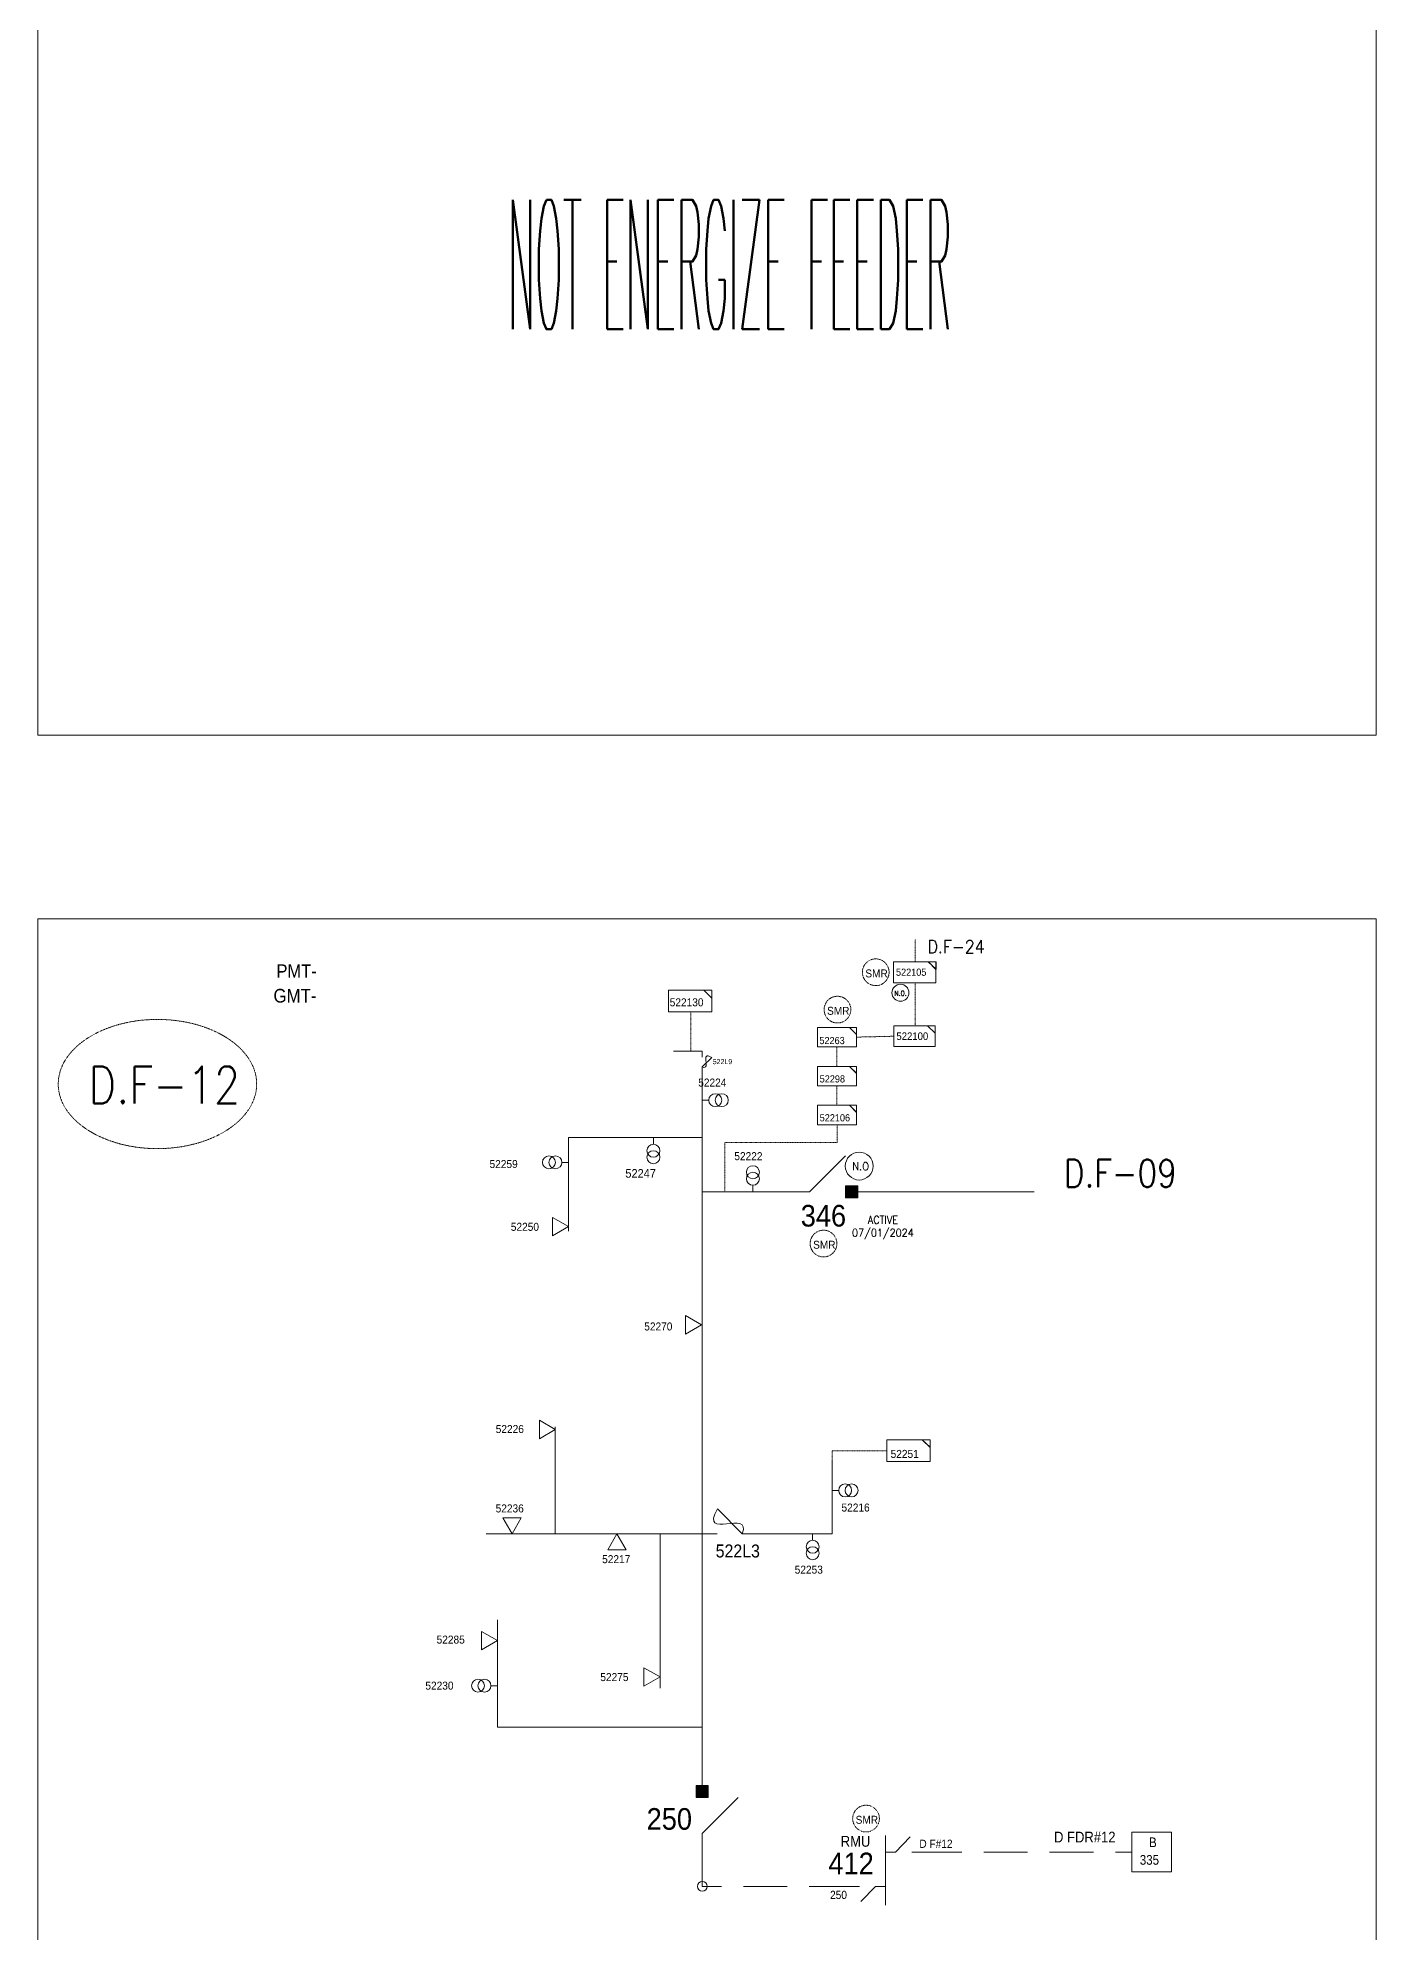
# Model space of a CAD drawing. Header units: metres. Extents: x 65984 to 144644, y -19036 to 23726.
# Drawn here: x 84321 to 85713, y 884 to 2855 of the extents above; entities that cross this region are included whole.
import ezdxf
from ezdxf.enums import TextEntityAlignment as Align

# ---------------------------------------------------------------- set-up
doc = ezdxf.new("R2010")
doc.units = ezdxf.units.M
doc.header["$MEASUREMENT"] = 0
doc.linetypes.add('DGN Style 3', pattern=[0.013877, 0, -0.013877])
doc.linetypes.add('HIDDEN2', pattern=[2381.25, 1587.5, -793.75])
doc.layers.get('0').update_dxf_attribs({"color": 95, "lineweight": 40})
for name, color, linetype, lineweight in [('ABS', 7, 'Continuous', 40), ('ABS NUMBER', 112, 'Continuous', 30), ('d_eos', 111, 'Continuous', 40), ('d_eos no', 121, 'Continuous', 40), ('d_fco', 5, 'Continuous', 40), ('d_fco text', 95, 'Continuous', 40), ('d_oh branch', 94, 'Continuous', 40), ('d_switch', 95, 'Continuous', 40), ('d_tf', 1, 'Continuous', 40), ('d_tf no', 6, 'Continuous', 40), ('d_ug cable', 95, 'Continuous', 40), ('d_ug tf', 1, 'Continuous', 40), ('FDR  4  02', 126, 'Continuous', 40), ('fedr no', 95, 'Continuous', 40), ('GRID STATION  04', 7, 'Continuous', 40), ('Level 37', 7, 'Continuous', 0), ('O H MAIN FEEDER', 4, 'Continuous', 100), ('SW N O', 114, 'Continuous', 30)]:
    doc.layers.add(name, color=color, linetype=linetype, lineweight=lineweight)
doc.styles.add('Style-Arial', font='arial.ttf')
doc.styles.add('Style-ENGINEERING', font='ENGINEERING.shx')
doc.styles.add('Style-msdefault', font='msdefault.shx')
doc.styles.add('Style-simplex', font='simplex.shx')
doc.styles.add('Style-STANDARD', font='STANDARD.shx')

# ---------------------------------------------------------------- blocks, each defined once
blk = doc.blocks.new('*U1092')
at = {"layer": 'd_eos', "color": 2, "linetype": 'Continuous', "lineweight": 13, "ltscale": 0.919211}
for p, q in [((0.01, 16.17), (0.01, -16.15)), ((4.66, 8.43), (11.46, 15.43)), ((0.01, 8.42), (4.66, 8.43)), ((12.11, 8.43), (14.93, 8.43)), ((-12.08, -7.43), (-14.9, -7.43)), ((-4.64, -7.43), (-11.43, -14.44)), ((0.01, -7.43), (-4.64, -7.43))]:
    blk.add_line(p, q, dxfattribs=at)
blk = doc.blocks.new('ABS2_1_1')
at = {"color": 0, "linetype": 'ByBlock', "lineweight": -2, "ltscale": 500}
for q in [(-29900, 43500), (0, 0)]:
    blk.add_line((0, 13600), q, dxfattribs=at)
at = {"color": 0, "linetype": 'ByBlock', "lineweight": -2, "ltscale": 500, "flags": 128}
for points in [[(5000, 43600), (-5000, 43600), (-5000, 53600), (5000, 53600)], [(3791, 49653), (3791, 49653), (3791, 49653)]]:
    blk.add_lwpolyline(points, close=True, dxfattribs=at)
at = {"color": 0, "linetype": 'ByBlock', "lineweight": -2, "ltscale": 500}
for points in [[(5000, 43600), (-5000, 43600), (5000, 53600), (-5000, 53600)], [(3791, 49653), (3791, 49653), (3791, 49653)]]:
    blk.add_solid(points, dxfattribs=at)
blk = doc.blocks.new('TFU_149')
at = {"layer": 'd_tf', "color": 74, "linetype": 'Continuous', "lineweight": 13, "ltscale": 0.000879471}
blk.add_line((0, 10), (0, 0), dxfattribs=at)
at = {"layer": 'd_tf', "color": 74, "linetype": 'Continuous', "lineweight": 13, "ltscale": 0.000879471, "extrusion": (0, 0, -1)}
for centre in [(0, 30), (0, 20)]:
    blk.add_circle(centre, 10, dxfattribs=at)
blk = doc.blocks.new('*U1012')
at = {"layer": 'd_fco', "color": 7, "linetype": 'Continuous', "lineweight": 13}
blk.add_line((-4.6, 4.21), (-10.13, 4.21), dxfattribs=at)
at = {"layer": 'd_fco', "color": 7, "linetype": 'Continuous', "lineweight": 13, "flags": 128}
blk.add_lwpolyline([(13.02, 4.21), (7.07, 4.21), (-4.4, -7.26)], dxfattribs=at)
at = {"layer": 'd_fco', "color": 7, "linetype": 'Continuous', "lineweight": 13}
blk.add_open_spline([(-4.4, -7.26), (-13, 7.69), (11.58, -7.67), (7.07, 4.21)], degree=3, dxfattribs=at)
blk = doc.blocks.new('TF_8')
at = {"color": 0, "linetype": 'ByBlock', "lineweight": -2}
blk.add_line((6.3, 4.95), (9.9, 1.35), dxfattribs=at)
blk.add_3dface([(-10.1, 4.95), (9.9, 4.95), (9.9, -5.05), (-10.1, -5.05)], dxfattribs=at)
blk = doc.blocks.new('*U3167')
at = {"layer": 'd_ug tf', "color": 74, "linetype": 'Continuous', "lineweight": 13, "flags": 128}
blk.add_lwpolyline([(11.5, 1.7), (7.3, 5.7), (11.5, 5.7)], close=True, dxfattribs=at)
at = {"layer": 'd_ug tf', "color": 74, "linetype": 'Continuous', "lineweight": 13, "xscale": 1.147979204721027, "yscale": 1.147979204721027, "zscale": 0.3630735559045986, "rotation": 359.9999999999999}
blk.add_blockref('TF_8', (0.1, 0), dxfattribs=at)
blk = doc.blocks.new('*U1266')
at = {"layer": 'SW N O', "color": 3, "lineweight": 13}
blk.add_circle((0, 0), 16.8, dxfattribs=at)
at = {"layer": 'SW N O', "color": 3, "lineweight": 13, "style": 'Style-STANDARD'}
blk.add_text('N.O', height=9.6, dxfattribs=at).set_placement((1.7, -0.2), align=Align.MIDDLE_CENTER)
blk = doc.blocks.new('ABS2_1_2')
at = {"color": 0, "linetype": 'ByBlock', "lineweight": -2, "ltscale": 500}
for q in [(-29900, 43500), (0, 0)]:
    blk.add_line((0, 13600), q, dxfattribs=at)
at = {"color": 0, "linetype": 'ByBlock', "lineweight": -2, "ltscale": 500, "flags": 128}
for points in [[(5000, 43600), (-5000, 43600), (-5000, 53600), (5000, 53600)], [(3791, 49653), (3791, 49653), (3791, 49653)]]:
    blk.add_lwpolyline(points, close=True, dxfattribs=at)
at = {"color": 0, "linetype": 'ByBlock', "lineweight": -2, "ltscale": 500}
for points in [[(5000, 43600), (-5000, 43600), (5000, 53600), (-5000, 53600)], [(3791, 49653), (3791, 49653), (3791, 49653)]]:
    blk.add_solid(points, dxfattribs=at)
blk = doc.blocks.new('*U3962')
at = {"layer": 'd_ug tf', "color": 2, "linetype": 'Continuous', "lineweight": 13, "flags": 128}
blk.add_lwpolyline([(11.5, 1.7), (7.3, 5.7), (11.5, 5.7)], close=True, dxfattribs=at)
at = {"layer": 'd_ug tf', "color": 2, "linetype": 'Continuous', "lineweight": 13, "xscale": 1.147979204721026, "yscale": 1.147979204721026, "zscale": 0.3325051525680972, "rotation": 359.9999999999999}
blk.add_blockref('TF_8', (0.1, 0), dxfattribs=at)
blk = doc.blocks.new('*U3982')
at = {"layer": 'SW N O', "color": 80, "lineweight": 13, "extrusion": (0, 0, -1)}
blk.add_circle((0, 0), 16.8, dxfattribs=at)
at = {"layer": 'SW N O', "color": 80, "lineweight": 13, "extrusion": (0, 0, -1), "style": 'Style-STANDARD'}
blk.add_text('N.O.', height=9.6, dxfattribs=at).set_placement((0.3, -1.1), align=Align.MIDDLE_CENTER)

msp = doc.modelspace()

# ---------------------------------------------------------------- linework, layer by layer
at = {"layer": 'd_oh branch', "color": 74, "linetype": 'Continuous', "lineweight": 13}
for p, q in [((85011.9, 1801.1), (84982.1, 1801.1)), ((85011.9, 1797.6), (85011.9, 1801.1)), ((85011.9, 1654.6), (85011.9, 1780)), ((85011.9, 1711.1), (84872.7, 1711.1)), ((84872.7, 1711.1), (84872.7, 1613.8)), ((84859, 1298.9), (84859, 1410)), ((85147, 1298.9), (85147, 1374.6)), ((85021, 1298.8), (84787.2, 1298.9)), ((84967.9, 1298.9), (84967.9, 1138.1)), ((85147, 1298.9), (85066.9, 1298.8)), ((84798.9, 1097.5), (84798.9, 1209.3))]:
    msp.add_line(p, q, dxfattribs=at)
at = {"layer": 'd_oh branch', "color": 74, "linetype": 'Continuous', "lineweight": 13, "flags": 128}
msp.add_lwpolyline([(85011.9, 1097.5), (84798.9, 1097.5)], dxfattribs=at)
at = {"layer": 'd_tf', "color": 74, "linetype": 'Continuous', "lineweight": 13, "ltscale": 0.000960215, "flags": 128}
for points in [[(84856.1, 1608.8), (84856.1, 1628), (84872.8, 1618.4)], [(84994.4, 1506.6), (84994.4, 1525.8), (85011, 1516.2)], [(84842.4, 1397.8), (84842.4, 1417), (84859, 1407.4)], [(84804.4, 1315.6), (84823.6, 1315.6), (84814, 1298.9)], [(84932.7, 1282.2), (84913.5, 1282.2), (84923.1, 1298.9)], [(84782.2, 1178.1), (84782.2, 1197.3), (84798.9, 1187.7)], [(84951.2, 1140.3), (84951.2, 1159.5), (84967.9, 1149.9)]]:
    msp.add_lwpolyline(points, close=True, dxfattribs=at)
at = {"layer": 'd_ug cable', "color": 74, "linetype": 'DGN Style 3', "lineweight": 13}
for p, q in [((85233.5, 1894.2), (85233.5, 1917.6)), ((85233.2, 1827.9), (85233.2, 1872)), ((85172.2, 1815.6), (85211.1, 1816.5)), ((85152, 1785.2), (85152, 1805.5)), ((85152, 1744.7), (85152, 1765)), ((85152.3, 1705.9), (85152.3, 1724.1)), ((85035.2, 1655.3), (85035.2, 1705.9)), ((85035.2, 1705.9), (85152.2, 1705.8))]:
    msp.add_line(p, q, dxfattribs=at)
at = {"layer": 'd_ug cable', "color": 74, "linetype": 'DGN Style 3', "lineweight": 13, "flags": 128}
for points in [[(84999.8, 1801.1), (84999.8, 1814.2), (84999.8, 1841.4)], [(85147, 1374.6), (85147, 1385.3), (85203.8, 1385.3)]]:
    msp.add_lwpolyline(points, dxfattribs=at)
at = {"layer": 'd_ug cable', "color": 74, "linetype": 'HIDDEN2', "lineweight": 13, "ltscale": 0.028806}
for points in [[(85236, 967.6), (85458.6, 967.6)], [(85168.9, 932), (85011.9, 932)]]:
    msp.add_lwpolyline(points, dxfattribs=at)
at = {"layer": 'd_ug cable', "color": 2, "linetype": 'DGN Style 3', "lineweight": 13}
for centre in [(85192.3, 1883.1), (85152.5, 1844.2), (85138, 1600.8), (85182.2, 1002.5)]:
    msp.add_circle(centre, 13.9, dxfattribs=at)
at = {"layer": 'fedr no', "color": 82, "linetype": 'DGN Style 3', "lineweight": 13, "true_color": 0x1dc70e}
msp.add_ellipse((84445.1, 1766.8), major_axis=(103.2, 0), ratio=0.651175, dxfattribs=at)
at = {"layer": 'GRID STATION  04', "color": 74, "linetype": 'Continuous', "lineweight": 13, "ltscale": 1.325097, "flags": 128}
msp.add_lwpolyline([(85458.6, 947), (85458.6, 988.3), (85500, 988.3), (85500, 947)], close=True, dxfattribs=at)
at = {"layer": 'O H MAIN FEEDER', "color": 74, "lineweight": 13, "ltscale": 1.12111}
for q in [(85011.9, 1030.7), (85120.1, 1654.6)]:
    msp.add_line((85011.9, 1654.6), q, dxfattribs=at)
at = {"layer": 'O H MAIN FEEDER', "color": 134, "lineweight": 13, "ltscale": 1.12111}
msp.add_line((85173.6, 1654.6), (85357, 1654.6), dxfattribs=at)
at = {"layer": 'O H MAIN FEEDER', "color": 140, "lineweight": 13, "ltscale": 0.498271, "flags": 128}
for points in [[(84320.7, 3106), (85712.8, 3106), (85712.8, 2129.6), (84320.7, 2129.6)], [(84320.7, 1938.6), (85712.8, 1938.6), (85712.8, 794.7), (84320.7, 794.7)]]:
    msp.add_lwpolyline(points, close=True, dxfattribs=at)
at = {"layer": 'O H MAIN FEEDER', "color": 74, "lineweight": 13, "ltscale": 1.12111, "flags": 128}
msp.add_lwpolyline([(85011.9, 969.9), (85011.9, 932)], dxfattribs=at)
at = {"layer": 'O H MAIN FEEDER', "color": 74, "lineweight": 13, "ltscale": 1.098688}
msp.add_circle((85011.9, 932), 4.96, dxfattribs=at)

# ---------------------------------------------------------------- block references
at = {"layer": 'ABS', "color": 7, "linetype": 'Continuous', "lineweight": 13, "ltscale": 1.866313, "xscale": 0.001250431181724625, "yscale": -0.001250431181724626, "zscale": 0.0008280754372015645, "rotation": 180.0000000000002}
msp.add_blockref('ABS2_1_1', (85011.9, 969.9), dxfattribs=at)
at = {"layer": 'd_eos', "color": 2, "linetype": 'Continuous', "lineweight": 13, "ltscale": 1.436268, "xscale": 2.25, "yscale": 2.25, "zscale": 2.25}
msp.add_blockref('*U1092', (85202.5, 948.7), dxfattribs=at)
at = {"layer": 'd_fco', "color": 7, "linetype": 'Continuous', "lineweight": 13, "extrusion": (0, 0, -1)}
for p, xscale, yscale, zscale, rotation in [((-85015.4, 1790.7), 0.8622353536931541, 0.8622353536931541, 0.8622353536931541, 270.0000000006), ((-85037.6, 1308.3), 2.25, 2.25, 2.25, 180.0000000006)]:
    msp.add_blockref('*U1012', p, dxfattribs=dict(at, xscale=xscale, yscale=yscale, zscale=zscale, rotation=rotation))
at = {"layer": 'd_tf', "color": 74, "linetype": 'Continuous', "lineweight": 13, "ltscale": 0.000879471, "extrusion": (0, 0, -1), "xscale": 0.6749999999999999, "yscale": 0.6749999999999999, "zscale": 0.6749999999999999}
for p, rotation in [((-85011.9, 1750), 89.99999999999991), ((-84961, 1710.9), 179.9999999999999), ((-84872.6, 1685.3), 269.9999999999999), ((-84798.8, 1140.8), 269.9999999999999)]:
    msp.add_blockref('TFU_149', p, dxfattribs=dict(at, rotation=rotation))
at = {"layer": 'd_tf', "color": 74, "linetype": 'Continuous', "lineweight": 13, "ltscale": 0.000879471, "xscale": 0.6749999999999999, "yscale": 0.6749999999999999, "zscale": 0.6749999999999999}
for p, rotation in [((85064.5, 1654.8), 359.9999999999999), ((85147, 1344), 269.9999999999999), ((85126.7, 1298.9), 179.9999999999999)]:
    msp.add_blockref('TFU_149', p, dxfattribs=dict(at, rotation=rotation))
at = {"layer": 'd_ug tf', "color": 2, "linetype": 'Continuous', "lineweight": 13}
for name, p, xscale, yscale, zscale in [('*U3962', (85232.9, 1883.1), 1.927021700269517, 1.927021700269517, 1.927021700269517), ('TF_8', (85152.2, 1815.7), 2.025929774842695, 2.025929774842695, 0.6407446444501499)]:
    msp.add_blockref(name, p, dxfattribs=dict(at, xscale=xscale, yscale=yscale, zscale=zscale))
at = {"layer": 'd_ug tf', "color": 74, "linetype": 'Continuous', "lineweight": 13}
for name, p, xscale, yscale, zscale in [('TF_8', (84999.4, 1853.2), 2.25103308315855, 2.25103308315855, 0.7119384938334998), ('TF_8', (85232.8, 1816.7), 2.140492741093627, 2.140492741093627, 0.7119384938334998), ('*U3167', (85152, 1775.1), 1.764779158464828, 1.764779158464828, 1.764779158464828), ('*U3167', (85152, 1734.6), 1.764779158464828, 1.764779158464828, 1.764779158464828), ('*U3167', (85226.4, 1385.5), 1.960865731627586, 1.960865731627586, 1.960865731627586)]:
    msp.add_blockref(name, p, dxfattribs=dict(at, xscale=xscale, yscale=yscale, zscale=zscale))
at = {"layer": 'fedr no', "color": 2, "linetype": 'Continuous', "lineweight": 13, "xscale": 0.001250431181724625, "yscale": 0.001250431181724625, "zscale": 0.0008280754372015645, "rotation": 269.9999999999997}
msp.add_blockref('ABS2_1_2', (85106.5, 1654.6), dxfattribs=at)
at = {"layer": 'SW N O', "color": 80, "lineweight": 13, "extrusion": (0, 0, -1), "xscale": 0.5245688991269253, "yscale": 0.5245688991269253, "zscale": 0.5245688991269253}
msp.add_blockref('*U3982', (-85218, 1861.8), dxfattribs=at)
at = {"layer": 'SW N O', "color": 3, "lineweight": 13, "xscale": 0.8612648995125726, "yscale": 0.8612648995125726, "zscale": 0.8612648995125726}
msp.add_blockref('*U1266', (85175.1, 1681.4), dxfattribs=at)

# ---------------------------------------------------------------- texts
at = {"layer": 'ABS NUMBER', "color": 7, "lineweight": 13, "style": 'Style-Arial', "width": 0.9}
msp.add_text('250', height=22.5, dxfattribs=at).set_placement((84954, 1013.4), align=Align.TOP_LEFT)
at = {"layer": 'd_eos no', "color": 7, "linetype": 'Continuous', "lineweight": 13, "ltscale": 1.383782, "style": 'Style-Arial', "width": 0.88}
msp.add_text('PMT-', height=13.93, dxfattribs=at).set_placement((84568.9, 1891.3), align=Align.TOP_LEFT)
at = {"layer": 'd_eos no', "color": 7, "linetype": 'Continuous', "lineweight": 13, "ltscale": 1.407125, "style": 'Style-Arial', "width": 0.88}
msp.add_text('GMT-', height=14.24, dxfattribs=at).set_placement((84565.8, 1865.8), align=Align.TOP_LEFT)
at = {"layer": 'd_eos no', "color": 2, "linetype": 'Continuous', "lineweight": 13, "style": 'Style-Arial', "width": 0.9}
msp.add_text('412', height=22.5, dxfattribs=at).set_placement((85143.1, 967.1), align=Align.TOP_LEFT)
at = {"layer": 'd_fco text', "color": 7, "linetype": 'Continuous', "lineweight": 13, "style": 'Style-msdefault', "width": 0.916667}
for s, height, p in [('522L9', 5.23, (85022.7, 1792.7)), ('522L3', 13.5, (85025.8, 1287.7))]:
    msp.add_text(s, height=height, dxfattribs=at).set_placement(p, align=Align.TOP_LEFT)
at = {"layer": 'd_switch', "color": 7, "linetype": 'Continuous', "lineweight": 13, "style": 'Style-ENGINEERING', "width": 0.921053}
for s, p in [('D F#12', (85237.7, 980.6)), ('250', (85144.8, 927.4))]:
    msp.add_text(s, height=8.55, dxfattribs=at).set_placement(p, align=Align.TOP_LEFT)
at = {"layer": 'd_tf no', "color": 1, "linetype": 'Continuous', "lineweight": 13, "style": 'Style-msdefault', "width": 0.947368}
for p in [(85181.5, 1886), (85141.7, 1847.1), (85127.2, 1603.7), (85171.4, 1005.4)]:
    msp.add_text('SMR', height=8.27, dxfattribs=at).set_placement(p, align=Align.TOP_LEFT)
at = {"layer": 'd_tf no', "color": 121, "linetype": 'Continuous', "lineweight": 13, "ltscale": 0.9, "style": 'Style-msdefault', "width": 0.945946}
msp.add_text('522105', height=7.49, dxfattribs=at).set_placement((85213.4, 1886.9), align=Align.TOP_LEFT)
at = {"layer": 'd_tf no', "color": 74, "linetype": 'Continuous', "lineweight": 13, "style": 'Style-msdefault'}
for s, height, width, p in [('522130', 8.33, 0.945946, (84978, 1856)), ('522100', 7.85, 0.945946, (85213.8, 1820.5)), ('  52224', 8.33, 0.945946, (85001.8, 1772.5)), ('52222', 8.33, 0.945946, (85045.2, 1695.9)), ('  52259', 8.33, 0.945946, (84784.7, 1687.7)), ('  52247', 9, 0.95, (84925.5, 1678.3)), ('52250', 8.33, 0.945946, (84812.7, 1622.4)), ('52270', 8.33, 0.945946, (84951.5, 1518.7)), ('52226', 8.33, 0.945946, (84797, 1412)), ('52251', 8.33, 0.945946, (85207.8, 1386.1)), ('52236', 8.33, 0.945946, (84796.9, 1329.4)), ('52216', 8.33, 0.945946, (85156.7, 1330.3)), ('52217', 8.33, 0.945946, (84907.7, 1276.6)), ('52253', 8.33, 0.945946, (85108, 1265.7)), ('52285', 8.33, 0.945946, (84735.5, 1192.9)), ('52230', 8.33, 0.945946, (84723.8, 1145)), ('52275', 8.33, 0.945946, (84905.8, 1153.9))]:
    msp.add_text(s, height=height, dxfattribs=dict(at, width=width)).set_placement(p, align=Align.TOP_LEFT)
at = {"layer": 'd_tf no', "color": 2, "linetype": 'Continuous', "lineweight": 13, "style": 'Style-msdefault', "width": 0.945946}
msp.add_text('52263', height=7.49, dxfattribs=at).set_placement((85133.7, 1815.8), align=Align.TOP_LEFT)
at = {"layer": 'd_tf no', "color": 74, "linetype": 'Continuous', "lineweight": 13, "ltscale": 0.9, "style": 'Style-msdefault', "width": 0.945946}
for s, p in [('52298', (85134, 1775.9)), ('522106', (85134, 1735.4))]:
    msp.add_text(s, height=7.49, dxfattribs=at).set_placement(p, align=Align.TOP_LEFT)
at = {"layer": 'FDR  4  02', "color": 131, "linetype": 'Continuous', "lineweight": 13, "insert": (85199.8, 1617.4), "char_height": 8.06, "attachment_point": 5, "rotation": 359.9994, "style": 'Style-STANDARD'}
msp.add_mtext('ACTIVE\\P07/01/2024', dxfattribs=at)
at = {"layer": 'fedr no', "color": 55, "linetype": 'Continuous', "lineweight": 13, "width": 0.909091}
for s, height, style, p in [('D.F-24', 13.28, 'Style-simplex', (85275.9, 1909.7)), ('D.F-09', 28.73, 'Style-STANDARD', (85446.8, 1674))]:
    msp.add_text(s, height=height, dxfattribs=dict(at, style=style)).set_placement(p, align=Align.MIDDLE_CENTER)
at = {"layer": 'fedr no', "color": 6, "linetype": 'Continuous', "lineweight": 13, "style": 'Style-STANDARD', "width": 0.909091}
msp.add_text('D.F-12', height=38.67, dxfattribs=at).set_placement((84452.2, 1765.8), align=Align.MIDDLE_CENTER)
at = {"layer": 'fedr no', "color": 2, "linetype": 'Continuous', "lineweight": 13, "style": 'Style-Arial', "width": 0.9}
msp.add_text('346', height=22.5, dxfattribs=at).set_placement((85114.3, 1641), align=Align.TOP_LEFT)
at = {"layer": 'fedr no', "color": 6, "linetype": 'Continuous', "lineweight": 13, "insert": (85040.4, 2619.4), "char_height": 134.545, "width": 1315.628, "attachment_point": 5, "style": 'Style-STANDARD'}
msp.add_mtext('\\H1x;\\W0.245275;NOT ENERGIZE FEEDER', dxfattribs=at)
at = {"layer": 'GRID STATION  04', "color": 74, "linetype": 'Continuous', "lineweight": 13, "style": 'Style-msdefault'}
for s, height, width, p in [('D FDR#12', 11.25, 0.9, (85377.8, 988.9)), ('B', 10.1, 0.888889, (85476.6, 982.9)), ('335', 10.12, 0.888889, (85467, 964.6))]:
    msp.add_text(s, height=height, dxfattribs=dict(at, width=width)).set_placement(p, align=Align.TOP_LEFT)
at = {"layer": 'Level 37', "color": 2, "linetype": 'Continuous', "lineweight": 13, "style": 'Style-msdefault', "width": 0.9}
msp.add_text('RMU', height=11.25, dxfattribs=at).set_placement((85155.9, 984.5), align=Align.TOP_LEFT)

doc.saveas('drawing.dxf')
